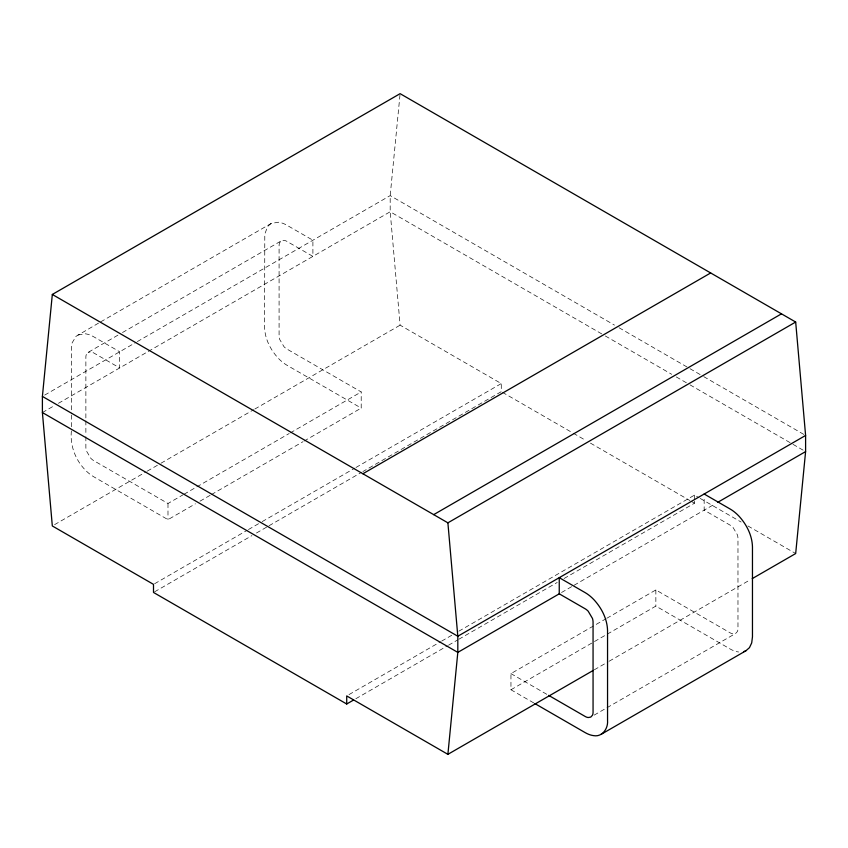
<?xml version="1.0" encoding="UTF-8"?>
<svg xmlns="http://www.w3.org/2000/svg" width="848" height="848" viewBox="0 0 848 848"><rect width="100%" height="100%" fill="white"/><g stroke="black" fill="none" stroke-linecap="round" stroke-linejoin="round"><path stroke-width="0.64" stroke-dasharray="4.24 3.18" d="M399.98 94.976L390.186 195.612L390.186 211.756L400.108 325.166L501.285 383.572L501.285 391.649L362.859 471.573M98.527 323.12L76.013 336.338L72.144 342.846L71.38 348.867L71.38 413.739M271.159 223.448L267.597 226.564L264.788 234.165L264.597 327.349C264.905 338.999 270.586 350.001 278.43 358.397A32.669 18.868 60 0 0 286.995 365.255L361.206 408.089L361.206 391.946L286.995 349.1A11.543 6.657 60 0 1 283.974 346.684L279.692 339.433A10.473 6.053 60 0 1 279.087 335.713L279.087 245.676A10.473 6.053 60 0 1 279.692 242.655L281.409 240.779L283.974 240.355A11.543 6.657 60 0 1 286.995 241.426L312.901 256.382L312.901 240.228L286.995 225.282A32.669 18.868 60 0 0 278.43 222.229L271.159 223.448L99.661 322.452M117.914 335.172L88.192 352.333L86.475 354.199A10.473 6.053 60 0 0 85.871 357.231L85.871 419.463M594.172 715.118L735.661 633.435L737.368 631.569A10.473 6.053 60 0 0 737.972 628.538L737.972 538.501A10.473 6.053 60 0 0 737.368 534.781L733.096 527.53A11.543 6.657 60 0 0 730.064 525.113L704.158 510.157L704.158 496.493M122.494 332.533L281.409 240.779M44.69 395.083L136.21 342.242M137.355 341.585L390.186 195.612L614.482 325.113M42.4 412.552L53.837 405.948M58.417 403.309L147.647 351.793M148.273 351.432L390.186 211.756L604.189 335.31M54.611 524.636L146.132 471.795M147.276 471.138L159.859 463.867M161.003 463.209L253.669 409.711M254.813 409.043L400.108 325.166M85.871 436.678L85.871 447.267A10.473 6.053 60 0 0 86.475 450.988L90.757 458.238A11.543 6.657 60 0 0 93.789 460.655L167.989 503.489L182.85 494.914M183.995 494.257L289.179 433.529M290.323 432.872L361.206 391.946M71.38 430.954C69.896 445.253 75.271 459.69 85.213 469.951A32.669 18.868 60 0 0 93.789 476.799L167.989 519.644L195.432 503.807M200.001 501.168L210.293 495.221M211.438 494.564L302.895 441.755M304.04 441.098L361.206 408.089M154.643 583.71L247.309 530.212M248.453 529.544L261.036 522.283M262.18 521.626L354.846 468.117M355.99 467.46L501.285 383.572M154.643 591.787L251.888 535.639M256.467 533L267.904 526.396M269.049 525.739L361.714 472.23M349.005 694.597L440.525 641.756M441.67 641.099L451.963 635.152M458.832 631.188L694.501 495.126L699.049 497.755M355.863 698.71L447.394 645.869M448.528 645.211L457.687 639.933M458.832 639.265L557.221 582.459M564.079 578.506L694.501 503.203L694.501 500.892M561.535 592.508L573.365 585.682M574.085 585.258L715.224 503.776M533.784 702.939L510.952 689.763L510.952 673.609L605.652 618.934M606.797 618.277L655.854 589.943L730.064 632.788A11.543 6.657 60 0 0 733.096 633.869L735.661 633.435M510.952 689.763L655.854 606.097L730.064 648.943A32.669 18.868 60 0 0 738.64 651.995M594.331 669.793L608.058 661.864M609.203 661.207L749.918 579.958M77.942 334.992L85.213 333.783A32.669 18.868 60 0 1 93.789 336.826L119.685 351.782L119.685 367.937L93.789 352.98A11.543 6.657 60 0 0 90.757 351.899L88.192 352.333M619.061 327.752L688.873 368.053M690.018 368.71L702.61 375.982M703.745 376.639L805.6 435.448M605.334 335.978L671.711 374.297M676.28 376.936L688.873 384.208M690.018 384.865L791.862 443.674M793.007 444.331L805.6 451.592M700.183 498.412L741.11 522.039M747.936 525.972L795.678 553.543M502.429 392.317L572.167 432.575M573.312 433.233L585.894 440.494M590.462 443.133L689.933 500.564M691.067 501.221L694.501 503.203M510.952 673.609L547.479 694.703M694.501 495.126L694.501 499.748M655.854 589.943L655.854 606.097M167.989 503.489L167.989 519.644M85.871 420.788L85.871 435.353M71.38 415.064L71.38 429.629"/><path stroke-width="1.27" d="M353.574 700.035L346.715 703.999L153.499 592.445L153.499 584.367L52.322 525.961L42.4 412.552L42.4 396.408L52.322 294.457L400.108 93.662L795.678 322.039L805.6 435.448L805.6 451.592L795.678 553.543L752.208 578.643M346.715 703.999L346.715 695.922L447.892 754.338L457.814 652.388L457.814 636.244L447.892 522.834L52.322 294.457M534.918 703.607L585.152 732.608A32.669 18.868 60 0 0 593.727 735.651C602.324 737.209 608.27 728.379 607.55 720.567L607.55 630.53C607.242 618.881 601.561 607.878 593.727 599.483A32.669 18.868 60 0 0 585.152 592.625L559.245 577.679L559.245 593.823L585.152 608.779A11.543 6.657 60 0 1 588.183 611.196L592.466 618.446A10.473 6.053 60 0 1 593.059 622.167L593.059 712.203A10.473 6.053 60 0 1 592.466 715.224L590.749 717.101L588.183 717.525A11.543 6.657 60 0 1 585.152 716.454L548.624 695.36M600.988 734.432L745.901 650.776L749.462 647.66L751.699 642.922L752.462 636.901L752.462 546.865C752.155 535.215 746.473 524.223 738.64 515.817A32.669 18.868 60 0 0 730.064 508.97L704.158 494.013M362.87 473.756L710.666 272.961M433.688 514.641L781.474 313.845M447.892 522.834L795.678 322.039M805.6 435.448L457.814 636.244L42.4 396.408M559.627 593.611L457.814 652.388L42.4 412.552M717.514 502.451L805.6 451.592M447.892 754.338L593.187 670.45M743.696 651.656L745.901 650.776"/></g></svg>
